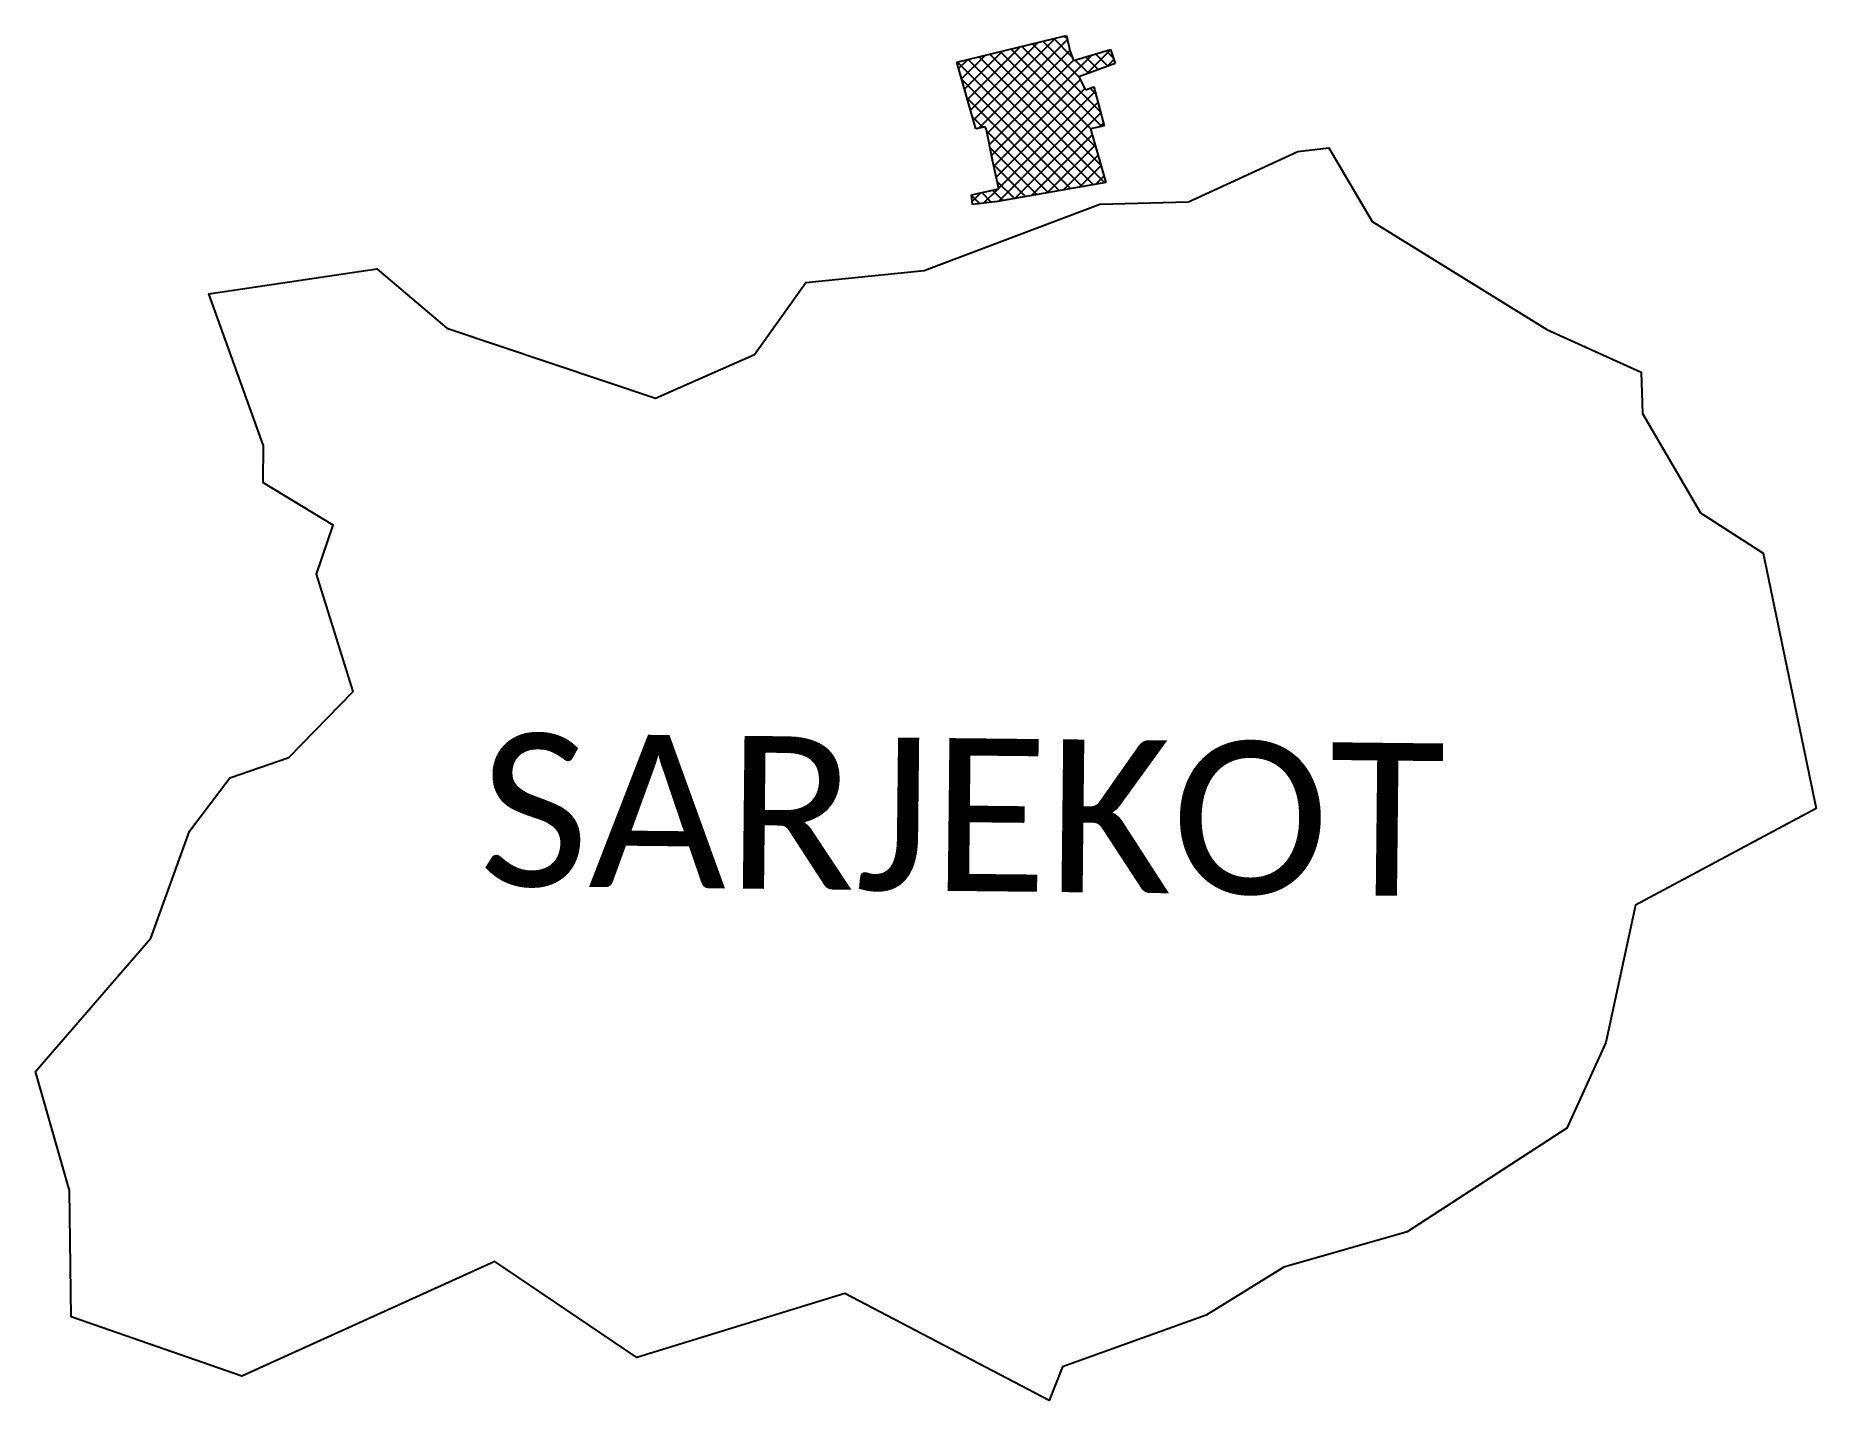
# Model space of a CAD drawing. Header units: metres. Extents: x 334982 to 336165, y 1778305 to 1779211.
import ezdxf

# ---------------------------------------------------------------- set-up
doc = ezdxf.new("R2010")
doc.units = ezdxf.units.M
doc.header["$MEASUREMENT"] = 0
for name, color, linetype in [('JETTY', 41, 'Continuous'), ('JETTY HATCH', 220, 'Continuous'), ('village', 3, 'Continuous'), ('VILLAGE NAME', 250, 'Continuous')]:
    doc.layers.add(name, color=color, linetype=linetype)
doc.styles.get("Standard").update_dxf_attribs({"font": 'arial.ttf'})

msp = doc.modelspace()

# ---------------------------------------------------------------- linework, layer by layer
at = {"layer": 'JETTY'}
for p, q in [((335594.2, 1779193.5), (335667.2, 1779211.2)), ((335667.2, 1779211.2), (335669.4, 1779201.3)), ((335669.4, 1779201.3), (335671.9, 1779194.6)), ((335671.9, 1779194.6), (335696.3, 1779201.9)), ((335696.3, 1779201.9), (335699.6, 1779192.7)), ((335607, 1779149.4), (335594.2, 1779193.5)), ((335699.6, 1779192.7), (335675.3, 1779183.9)), ((335675.3, 1779183.9), (335679.8, 1779175.2)), ((335679.8, 1779175.2), (335685.3, 1779177.3)), ((335685.3, 1779177.3), (335692.2, 1779151.2)), ((335613.1, 1779150.7), (335607, 1779149.4)), ((335613.9, 1779148.7), (335613.1, 1779150.7)), ((335618, 1779128.4), (335613.9, 1779148.7)), ((335692.2, 1779151.2), (335683, 1779149.3)), ((335683, 1779149.3), (335693.2, 1779113.6)), ((335622.3, 1779109.5), (335618, 1779128.4)), ((335693.2, 1779113.6), (335621.2, 1779101)), ((335604.1, 1779105.5), (335622.3, 1779109.5)), ((335604.8, 1779099.1), (335604.1, 1779105.5)), ((335621.2, 1779101), (335604.8, 1779099.1))]:
    msp.add_line(p, q, dxfattribs=at)
at = {"layer": 'JETTY HATCH', "linetype": 'Continuous'}
for p, q in [((335603.4, 1779161.8), (335648.1, 1779206.5)), ((335605.3, 1779155), (335659.7, 1779209.4)), ((335609, 1779149.8), (335667.8, 1779208.6)), ((335689.7, 1779160.6), (335644.6, 1779205.7)), ((335675.3, 1779183.9), (335651.7, 1779207.4)), ((335671, 1779197), (335658.8, 1779209.2)), ((335667.7, 1779209.2), (335665.9, 1779210.9)), ((335677.6, 1779110.9), (335594.8, 1779193.6)), ((335595.4, 1779189.3), (335601.3, 1779195.2)), ((335597.4, 1779182.4), (335613, 1779198)), ((335599.4, 1779175.6), (335624.7, 1779200.9)), ((335601.4, 1779168.7), (335636.4, 1779203.7)), ((335685.1, 1779112.2), (335601.9, 1779195.3)), ((335692.6, 1779113.5), (335609.1, 1779197.1)), ((335614.4, 1779146.3), (335669.4, 1779201.4)), ((335615.9, 1779139), (335671.8, 1779194.9)), ((335689.9, 1779125.1), (335616.2, 1779198.8)), ((335617.3, 1779131.6), (335683.9, 1779198.2)), ((335686.4, 1779137.4), (335623.3, 1779200.5)), ((335683.3, 1779149.3), (335630.4, 1779202.3)), ((335690.6, 1779150.8), (335637.5, 1779204)), ((335681.7, 1779186.3), (335673, 1779195)), ((335688.2, 1779188.6), (335679.9, 1779197)), ((335680.3, 1779185.7), (335696.3, 1779201.8)), ((335694.7, 1779191), (335686.7, 1779199)), ((335698.3, 1779196.2), (335693.5, 1779201)), ((335694.1, 1779190.7), (335698.7, 1779195.3)), ((335670.1, 1779109.5), (335597.5, 1779182.1)), ((335618.9, 1779124.4), (335676.3, 1779181.8)), ((335620.5, 1779117.1), (335679.3, 1779176)), ((335622.1, 1779109.9), (335686.2, 1779174)), ((335686.6, 1779172.6), (335682.8, 1779176.3)), ((335662.5, 1779108.2), (335601.1, 1779169.7)), ((335622.2, 1779101.2), (335688.1, 1779167)), ((335632.9, 1779103), (335689.9, 1779160)), ((335611.6, 1779150.3), (335604.7, 1779157.2)), ((335655, 1779106.9), (335614.1, 1779147.9)), ((335689.3, 1779150.6), (335691.7, 1779153)), ((335647.5, 1779105.6), (335616.3, 1779136.8)), ((335643.6, 1779104.9), (335684.1, 1779145.4)), ((335654.4, 1779106.8), (335686.1, 1779138.5)), ((335640, 1779104.3), (335618.6, 1779125.6)), ((335665.1, 1779108.7), (335688, 1779131.6)), ((335675.8, 1779110.5), (335690, 1779124.7)), ((335632.5, 1779103), (335621.2, 1779114.2)), ((335686.5, 1779112.4), (335692, 1779117.9)), ((335609.3, 1779099.6), (335604.2, 1779104.7)), ((335604.6, 1779101.2), (335610.2, 1779106.8)), ((335617.2, 1779100.5), (335610.8, 1779106.9)), ((335612.1, 1779099.9), (335621.5, 1779109.3)), ((335624.9, 1779101.6), (335618, 1779108.5))]:
    msp.add_line(p, q, dxfattribs=at)
at = {"layer": 'village'}
msp.add_lwpolyline([(335133.3, 1778939.4), (335133.2, 1778914.4)], dxfattribs=at)
at = {"layer": 'village', "color": 3, "true_color": 0x00ff00}
for points in [[(335133.3, 1778939.4, 0), (335097.2, 1779039.7, 0), (335208.8, 1779056.3, 0), (335255.3, 1779017, 0), (335394, 1778970.4, 0), (335459.9, 1778999.4, 0), (335494, 1779047.3, 0), (335572.6, 1779055.1, 0), (335689.2, 1779099.3, 0), (335748.3, 1779100.7, 0), (335820.9, 1779134.2, 0), (335841.4, 1779136.6, 0), (335870.3, 1779087.8, 0), (335986.4, 1779016.1, 0), (336049, 1778987.6, 0), (336049.8, 1778960.1, 0), (336088.5, 1778894.3, 0), (336130, 1778867.4, 0), (336165.4, 1778697.8, 0)], [(336165.4, 1778697.8, 0), (336045.2, 1778633.6, 0), (336025.5, 1778542.3, 0), (335999.6, 1778485.6, 0), (335893.6, 1778416.6, 0), (335811.6, 1778393.1, 0), (335759.9, 1778361.3, 0), (335664.6, 1778327, 0), (335655.7, 1778304.7, 0), (335519.8, 1778375.7, 0), (335381.6, 1778333.2, 0), (335287.2, 1778396.9, 0), (335119.1, 1778320.8, 0), (335005.8, 1778360.1, 0), (335004.6, 1778444, 0), (334982.1, 1778523.2, 0), (335058.8, 1778611.8, 0), (335084.3, 1778682.8, 0), (335111.3, 1778718.3, 0), (335150.3, 1778731.6, 0), (335193.2, 1778775.5, 0), (335168.8, 1778853.5, 0), (335179.9, 1778886.1, 0), (335133.2, 1778914.4, 0)]]:
    msp.add_polyline3d(points, dxfattribs=at)

# ---------------------------------------------------------------- texts
at = {"layer": 'VILLAGE NAME', "insert": (335277.7, 1778748), "char_height": 101.468, "attachment_point": 1, "rotation": 359.3742}
msp.add_mtext_dynamic_manual_height_columns('{\\fCalibri|b0|i0|c0|p34;SARJEKOT}', width=1001.265, gutter_width=507.3, heights=[0], dxfattribs=at)

doc.saveas('drawing.dxf')
